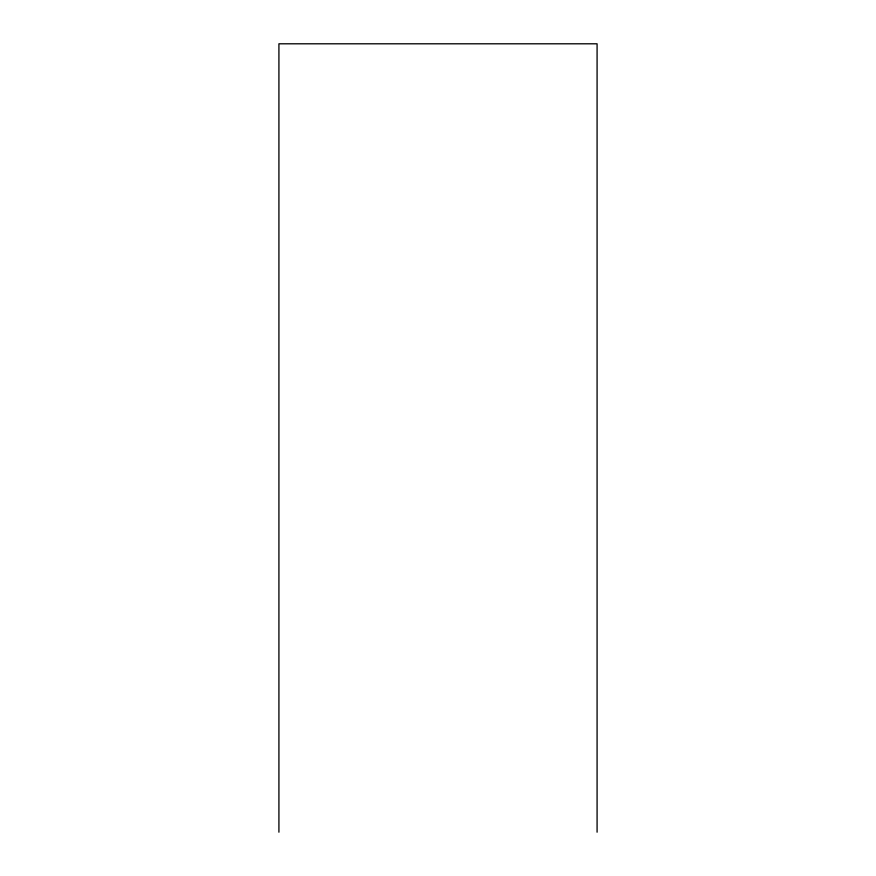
<?xml version="1.0" encoding="UTF-8"?>
<svg xmlns="http://www.w3.org/2000/svg" width="876" height="876" viewBox="0 0 876 876"><rect width="100%" height="100%" fill="white"/><g stroke="black" fill="none" stroke-linecap="round" stroke-linejoin="round"><path stroke-width="1.31" d="M597.082 832.2L597.082 43.8L278.918 43.8L278.918 832.2"/></g></svg>
